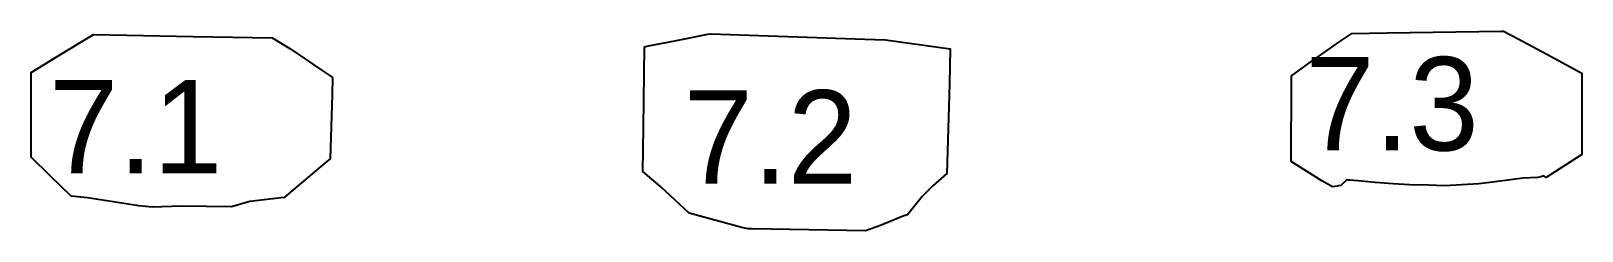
# Model space of a CAD drawing. Extents: x 61.1 to 144.2, y 26.1 to 36.8.
import ezdxf

# ---------------------------------------------------------------- set-up
doc = ezdxf.new("R2010")
doc.units = 0
doc.layers.get('0').update_dxf_attribs({"color": 255, "linetype": 'CONTINUOUS'})

msp = doc.modelspace()

# ---------------------------------------------------------------- linework, layer by layer
at = {"color": 1}
for points in [[(67.6386, 27.3763), (66.9218, 27.4463), (64.1747, 27.8845), (63.2889, 27.9689), (62.1645, 29.0576), (61.1463, 30.0556), (61.1489, 31.3377), (61.1492, 33.1787), (61.1479, 34.0242), (61.1459, 34.5941), (62.6417, 35.4921), (64.4827, 36.6142), (69.8307, 36.5247), (74.0502, 36.4515), (74.9895, 35.8777), (76.7246, 34.6977), (77.1056, 34.4473), (77.2796, 34.3193), (77.2541, 33.4199), (77.1557, 29.9611), (76.8959, 29.7624), (74.6981, 27.8965), (72.8552, 27.6906), (71.8806, 27.3931), (69.1703, 27.4314)], [(97.3687, 36.6376), (97.5222, 36.6663), (105.776, 36.3708), (106.879, 36.331), (109.693, 35.9388), (110.33, 35.8508), (110.295, 33.9881), (110.153, 29.1818), (109.414, 28.5315), (108.835, 27.9593), (108.049, 26.9636), (107.866, 26.9147), (106.609, 26.4072), (105.81, 26.1085), (99.7367, 26.2164), (99.5112, 26.2249), (99.1087, 26.3183), (96.3656, 27.0575), (94.8538, 28.4713), (93.8919, 29.2954), (93.9286, 31.6438), (93.9797, 35.9675), (94.0953, 35.9913), (95.6825, 36.304)], [(134.917, 28.5824), (134.043, 28.634), (133.087, 28.6979), (132.345, 28.7801), (131.751, 28.8295), (131.632, 28.8347), (131.569, 28.8447), (131.247, 28.5504), (131.116, 28.5208), (131.056, 28.512), (130.799, 28.4674), (130.231, 28.7967), (128.589, 29.8251), (128.608, 34.0965), (128.611, 34.4193), (128.725, 34.5031), (129.521, 35.0657), (131.184, 36.2467), (131.826, 36.6731), (133.717, 36.704), (139.868, 36.8092), (139.956, 36.7935), (140.741, 36.3967), (142.264, 35.5752), (144.138, 34.5539), (144.146, 33.5993), (144.151, 30.2098), (143.532, 29.8024), (142.232, 28.9689), (142.104, 29.0527), (141.94, 29.0132), (141.792, 28.9705), (140.977, 28.9378), (140.328, 28.8419), (139.362, 28.7189), (138.63, 28.6348), (137.722, 28.5808), (136.8, 28.5191), (135.941, 28.556)]]:
    msp.add_lwpolyline(points, close=True, dxfattribs=at)

# ---------------------------------------------------------------- texts
for s, p in [('7.3', (129.333, 30.4179)), ('7.1', (62.1013, 29.1921)), ('7.2', (96.0627, 28.6408))]:
    msp.add_text(s, height=5).set_placement(p)

doc.saveas('drawing.dxf')
